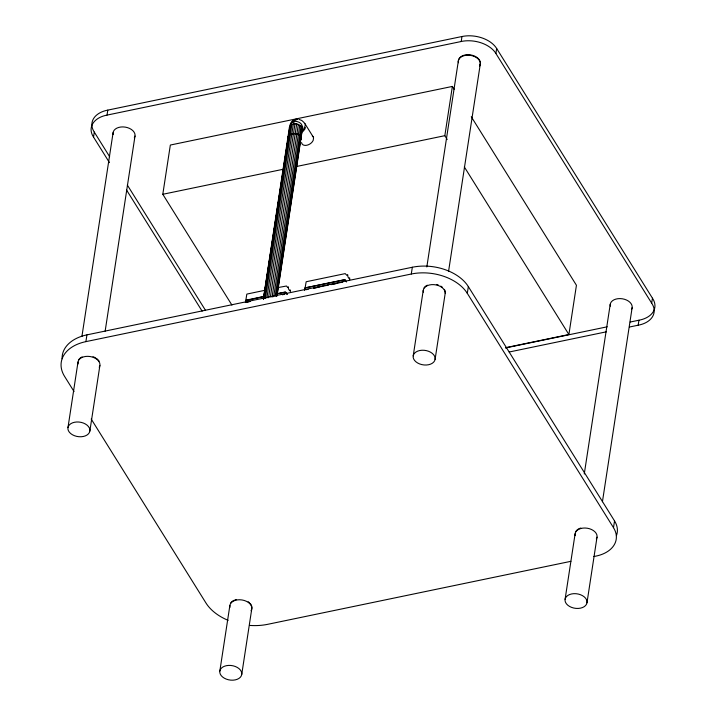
<?xml version="1.0" encoding="UTF-8"?>
<svg xmlns="http://www.w3.org/2000/svg" width="716" height="716" viewBox="0 0 716 716"><rect width="100%" height="100%" fill="white"/><g stroke="black" fill="none" stroke-linecap="round" stroke-linejoin="round"><path stroke-width="1.07" d="M305.007 288.53L306.162 281.746L345.193 273.619L347.09 275.508L347.69 274.649L347.931 276.85L348.916 278.426L349.641 277.799L349.757 279.777M277.119 295.323L302.304 129.838L301.015 126.088L296.71 123.77L291.922 124.235L265.43 298.375M295.019 123.591L268.527 297.731M291.922 124.235L289.452 127.215L263.336 298.867M288.297 136.908L289.89 126.025M290.732 125.005L264.419 297.999M296.71 123.77L270.397 296.764M298.348 124.271L272.044 297.158M299.816 125.058L273.7 296.71M301.015 126.088L275.168 295.95M301.857 127.278L276.125 296.406M301.105 136.559L301.561 133.239M302.304 128.558L276.761 296.406M109.467 162.63L93.536 137.096L94.297 132.102A25.848 17.023 8.7 0 1 107.785 110.121L461.981 36.516A26.483 17.444 8.7 0 1 496.662 48.491L652.446 298.187L651.685 303.181A25.722 16.942 8.7 0 1 638.171 325.207L629.427 327.024M93.536 137.096A25.848 17.023 8.7 0 1 107.024 115.106L107.785 110.121M67.966 427.631L78.008 362.001M81.91 336.502L113.11 132.576M74.043 391.554L64.574 376.383A41.868 27.575 8.7 0 1 85.902 341.63L86.94 334.864L412.327 267.247A42.772 28.175 8.7 0 1 468.336 286.597L614.534 520.908A34.234 22.545 8.7 0 1 616.431 535.613M89.849 431.113A11.08 7.294 8.7 0 0 74.473 422.27A11.08 7.294 8.7 0 0 72.397 434.737A11.08 7.294 8.7 0 0 89.849 431.113L99.891 365.482M105.145 331.159L135.002 136.049M231.921 305.079L162.8 194.287L170.336 145.044L452.369 86.43L454.141 89.276M245.74 300.845L246.823 294.097L265.403 290.195M263.434 299.458L288.154 137.964C288.154 130.715 303.128 132.925 300.648 139.906M263.586 298.912L288.548 135.789M266.889 297.928L293.39 123.743L294.849 119.975L295.994 119.286L297.328 119.474A6.578 5.898 -65.5 0 0 295.806 120.011M219.839 671.053L229.881 605.423M241.722 674.535A11.08 7.294 8.7 0 0 226.346 665.692A11.08 7.294 8.7 0 0 224.269 678.159A11.08 7.294 8.7 0 0 241.722 674.535L251.764 608.904M85.902 341.63L411.297 274.013L412.327 267.247M447.196 139.468L444.833 135.682L452.369 86.43M107.024 115.106L461.211 41.51L461.981 36.516M413.213 355.888L423.254 290.257M426.825 266.961L458.365 60.833M435.095 359.369A11.08 7.294 8.7 0 0 419.719 350.527A11.08 7.294 8.7 0 0 417.643 362.994A11.08 7.294 8.7 0 0 435.095 359.369L445.137 293.739A11.08 7.294 8.7 0 0 433.959 284.637A11.08 7.294 8.7 0 0 423.317 292.182M448.538 271.543L480.248 64.306M651.685 303.181L495.893 53.485L496.662 48.491M593.868 556.547L596.061 556.09A34.234 22.545 8.7 0 0 613.496 527.674L467.306 293.354L468.336 286.597M505.496 347.707L568.898 334.533L576.434 285.281L471.271 116.735M565.085 599.319L575.127 533.68M584.265 474.01L610.238 304.255M586.977 602.791A11.08 7.294 8.7 0 0 571.601 593.949A11.08 7.294 8.7 0 0 569.524 606.416A11.08 7.294 8.7 0 0 586.977 602.791L597.019 537.161M602.433 501.737L632.121 307.728M638.171 325.207L638.941 320.213A25.722 16.942 8.7 0 0 652.446 298.187M613.496 527.674L614.534 520.908M245.678 300.666L263.372 296.675M305.508 127.654L303.727 130.652A6.605 4.86 -37.4 0 1 302.421 131.762M304.452 290.347L304.962 289.926M301.866 131.028L302.304 129.838M300.648 139.88C303.029 132.925 287.662 131.073 288.226 138.313M301.767 130.903A6.578 4.305 -32 0 0 304.228 128.656L305.392 124.817A6.578 4.305 -32 0 0 304.184 122.946M245.293 302.456L250.018 301.338M245.445 302.519L250.09 301.454M162.8 194.287L284.136 169.074M297.256 166.345L444.833 135.682M278.363 287.501L286.543 286.006L287.68 287.599L288.324 286.803L288.521 288.942L289.506 290.517L290.231 289.89L290.347 291.868M264.383 296.335L246.009 300.156L245.57 300.872M276.269 293.864L285.111 292.047A0.895 0.591 8.7 0 1 285.46 292.092L285.765 292.209M305.285 287.841L344.172 279.759L345.157 280.189M276.331 293.981L285.236 292.173L287.035 294.348M344.235 279.866L305.097 287.895A0.895 0.591 8.7 0 0 304.783 288.414L304.837 288.557M282.426 294.607L284.592 294.16M306.045 289.703L308.202 289.246M313.608 288.127L328.733 284.986M330.89 284.538L342.776 282.068M282.489 294.724L284.646 294.267M313.68 288.235L319.076 287.116M330.962 284.646L336.359 283.527M505.594 347.922L607.24 326.8M630.196 322.03L638.941 320.213M509.21 352.004L606.479 331.794M570.885 561.326L267.721 624.316A47.175 31.074 8.7 0 1 249.875 625.426M298.903 119.375L301.758 120.458L303.915 122.364M345.031 279.893L344.727 279.777A0.895 0.591 8.7 0 0 344.378 279.732M345.202 280.019L346.455 281.988M285.935 292.334L287.188 294.303M304.228 128.656L304.756 129.345M464.326 166.926L568.898 334.533M304.98 123.761L313.134 136.837M94.297 132.102L109.638 156.697M127.35 185.077L205.25 309.939M126.58 190.071L202.127 311.147M91.201 419.048L205.957 602.988A47.175 31.074 8.7 0 0 228.118 620.342M289.541 128.746L289.452 127.215M289.998 126.938L289.917 126.651A6.578 5.298 21.1 0 1 293.954 121.496A6.578 5.298 21.1 0 1 301.472 124.253L302.689 127.018A6.578 5.298 21.1 0 1 302.197 129.73M301.606 142.582L301.606 142.824A6.578 4.305 -32 0 0 306.833 145.25A6.578 4.305 -32 0 0 313.169 140.425L313.554 137.893A6.578 4.305 -32 0 0 312.337 136.022M229.943 607.347A11.08 7.294 8.7 0 1 242.017 599.963A11.08 7.294 8.7 0 1 251.083 610.703M575.19 535.604A11.08 7.294 8.7 0 1 587.272 528.22A11.08 7.294 8.7 0 1 596.33 538.969M78.071 363.925A11.08 7.294 8.7 0 1 90.144 356.541A11.08 7.294 8.7 0 1 99.211 367.281M411.297 274.013A42.772 28.175 8.7 0 1 467.306 293.354M62.104 358.752A41.868 27.575 8.7 0 1 86.94 334.864M424.015 287.966A11.08 7.294 8.7 0 1 427.389 285.183M436.42 284.485A11.08 7.294 8.7 0 1 438.264 285.004M440.788 286.14A11.08 7.294 8.7 0 1 442.228 287.107M444.35 289.416A11.08 7.294 8.7 0 1 445.218 293.247M78.76 359.709A11.08 7.294 8.7 0 1 82.134 356.926M93.017 356.747A11.08 7.294 8.7 0 1 95.532 357.884M96.284 358.349A11.08 7.294 8.7 0 1 97.609 359.387M98.173 359.951A11.08 7.294 8.7 0 1 99.103 361.159M575.888 531.388A11.08 7.294 8.7 0 1 580.855 528.032M230.642 603.132A11.08 7.294 8.7 0 1 234.007 600.348M234.776 600.044A11.08 7.294 8.7 0 1 236.468 599.569M248.157 601.771A11.08 7.294 8.7 0 1 249.481 602.809M250.045 603.373A11.08 7.294 8.7 0 1 251.835 608.412M113.173 134.501A11.08 7.294 8.7 0 1 125.255 127.117A11.08 7.294 8.7 0 1 134.313 137.857M610.3 306.18A11.08 7.294 8.7 0 1 622.383 298.796A11.08 7.294 8.7 0 1 631.44 309.536M458.428 62.757A11.08 7.294 8.7 0 1 470.51 55.374A11.08 7.294 8.7 0 1 479.568 66.114M458.5 62.292A11.08 7.294 8.7 0 1 470.573 54.908A11.08 7.294 8.7 0 1 479.639 65.657M461.22 41.474A26.483 17.444 8.7 0 1 495.902 53.449M292.155 122.051A6.578 6.113 78.7 0 1 295.994 119.286M290.615 124.101A6.578 5.907 42.7 0 1 294.849 119.975"/></g></svg>
